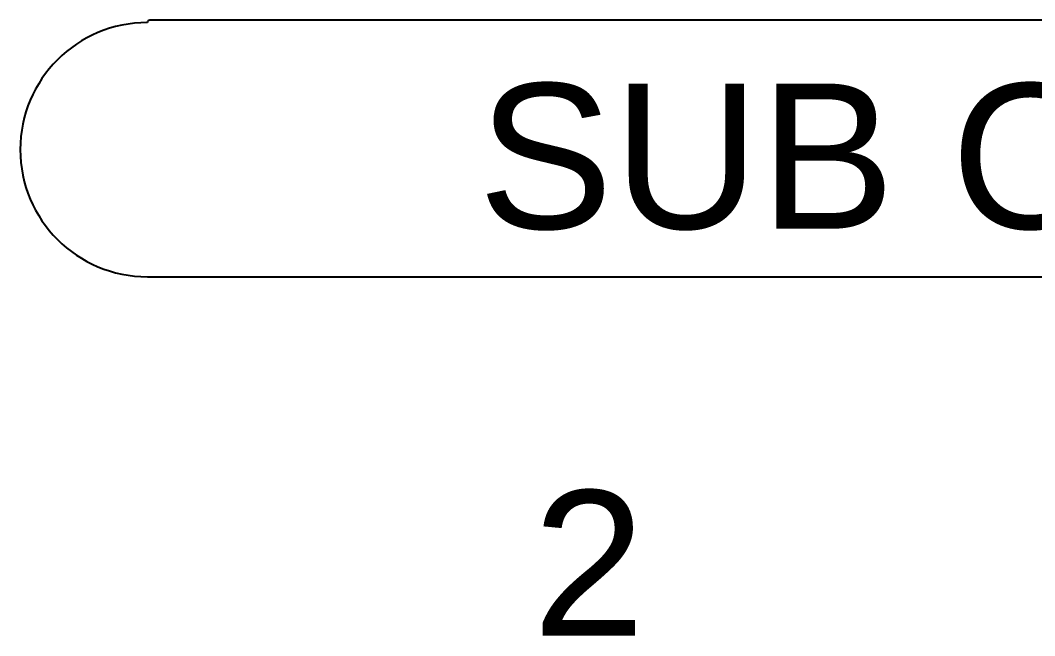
# Model space of a CAD drawing. Header units: millimetres. Extents: x 88 to 97873, y 32 to 55088.
# Drawn here: x 48677.9 to 48722.46, y 5050.43 to 5077.48 of the extents above; entities that cross this region are included whole.
import ezdxf

# ---------------------------------------------------------------- set-up
doc = ezdxf.new("R2010")
doc.units = ezdxf.units.MM
doc.header["$LTSCALE"] = 0.3
doc.styles.get("Standard").update_dxf_attribs({"font": 'arial.ttf'})

msp = doc.modelspace()

# ---------------------------------------------------------------- linework, layer by layer
for p, q in [((48777.367, 5077.477), (48683.584, 5077.477)), ((48683.484, 5066.208), (48777.367, 5066.208))]:
    msp.add_line(p, q)
for centre, radius, end in [((48683.484, 5071.793), 5.585, 270), ((48683.584, 5077.378), 0.0994, 180)]:
    msp.add_arc(centre, radius, 90, end)

# ---------------------------------------------------------------- texts
for s, height, p in [('SUB OUTPUTS', 6.38075, (48697.998, 5068.317)), ('2', 6.381, (48700.398, 5050.431))]:
    msp.add_text(s, height=height).set_placement(p)

doc.saveas('drawing.dxf')
